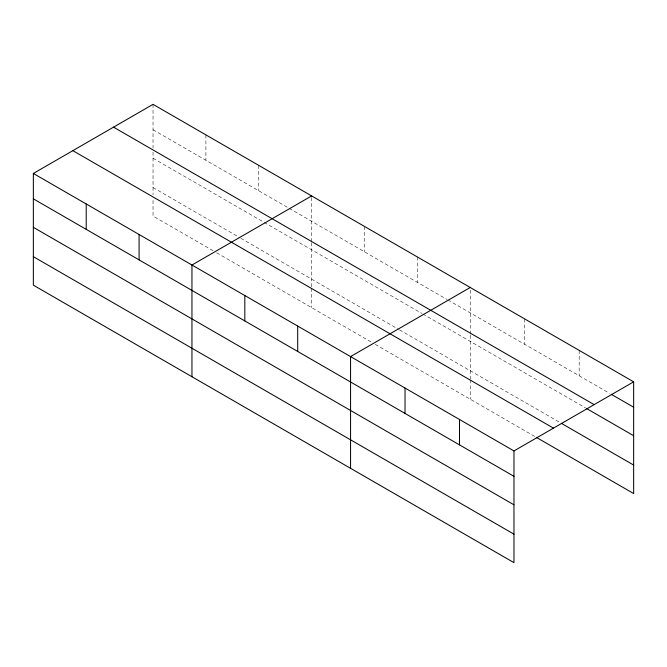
<?xml version="1.0" encoding="UTF-8"?>
<svg xmlns="http://www.w3.org/2000/svg" width="667" height="667" viewBox="0 0 667 667"><rect width="100%" height="100%" fill="white"/><g stroke="black" fill="none" stroke-linecap="round" stroke-linejoin="round"><path stroke-width="0.5" stroke-dasharray="3.33 2.5" d="M311.639 242.671L311.639 287.285M311.639 241.654L311.639 195.923M470.243 335.259L470.243 378.856M470.243 334.242L470.243 287.485M153.035 129.74L288.336 207.854M289.236 208.379L446.94 299.425M447.84 299.942L609.538 393.305M153.035 158.229L263.248 221.861M264.149 222.378L421.852 313.432M422.753 313.949L585.434 407.87M153.035 187.577L239.953 237.76M240.845 238.277L398.558 329.331M399.45 329.848L560.43 422.786M213.073 250.734L153.035 216.066L153.035 198.774M216.658 252.801L371.677 342.296M375.254 344.372L535.426 436.843M579.181 350.383L579.181 375.771M524.712 318.934L524.712 344.322M470.243 379.873L470.243 399.208M417.375 256.962L417.375 282.358M364.507 226.438L364.507 251.834M311.639 288.311L311.639 307.637M258.771 165.399L258.771 190.787M205.903 134.876L205.903 160.263M153.035 104.352L153.035 148.057M153.035 152.126L153.035 194.706"/><path stroke-width="1" d="M33.35 173.453L513.965 450.934L513.965 562.648L33.35 285.168L33.35 173.453L153.035 104.352L633.65 381.832L633.65 493.547L536.318 437.36M311.639 195.923L191.954 265.016L191.954 376.738M470.243 287.485L350.559 356.587L350.559 468.309M513.965 450.934L633.65 381.832M611.322 394.33L633.65 407.22M113.54 127.155L594.155 404.636M586.326 408.387L633.65 435.709M561.322 423.303L633.65 465.066M72.845 150.65L553.46 428.131M33.35 198.841L513.965 476.321M33.35 227.33L513.965 504.811M33.35 256.678L513.965 534.159M459.496 419.485L459.496 444.872M405.027 388.036L405.027 413.423M297.69 326.063L297.69 351.451M244.822 295.539L244.822 320.927M139.086 234.492L139.086 259.888M86.218 203.969L86.218 229.365"/></g></svg>
